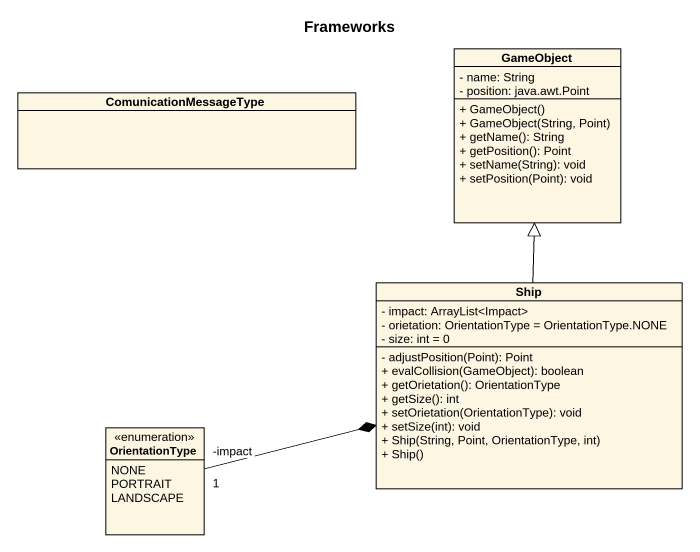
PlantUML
@startuml
title Frameworks
hide circle
hide empty members
skinparam classAttributeIconSize 0
class ComunicationMessageType
class GameObject {
  - name: String
  - position: java.awt.Point
  + GameObject()
  + GameObject(String, Point)
  + getName(): String
  + getPosition(): Point
  + setName(String): void
  + setPosition(Point): void
}
class Ship {
  - impact: ArrayList<Impact>
  - orietation: OrientationType = OrientationType.NONE
  - size: int = 0
  - adjustPosition(Point): Point
  + evalCollision(GameObject): boolean
  + getOrietation(): OrientationType
  + getSize(): int
  + setOrietation(OrientationType): void
  + setSize(int): void
  + Ship(String, Point, OrientationType, int)
  + Ship()
}
enum OrientationType {
  NONE
  PORTRAIT
  LANDSCAPE
}
Ship -up-|> GameObject
OrientationType "-impact\n1" -right-* Ship
@enduml
